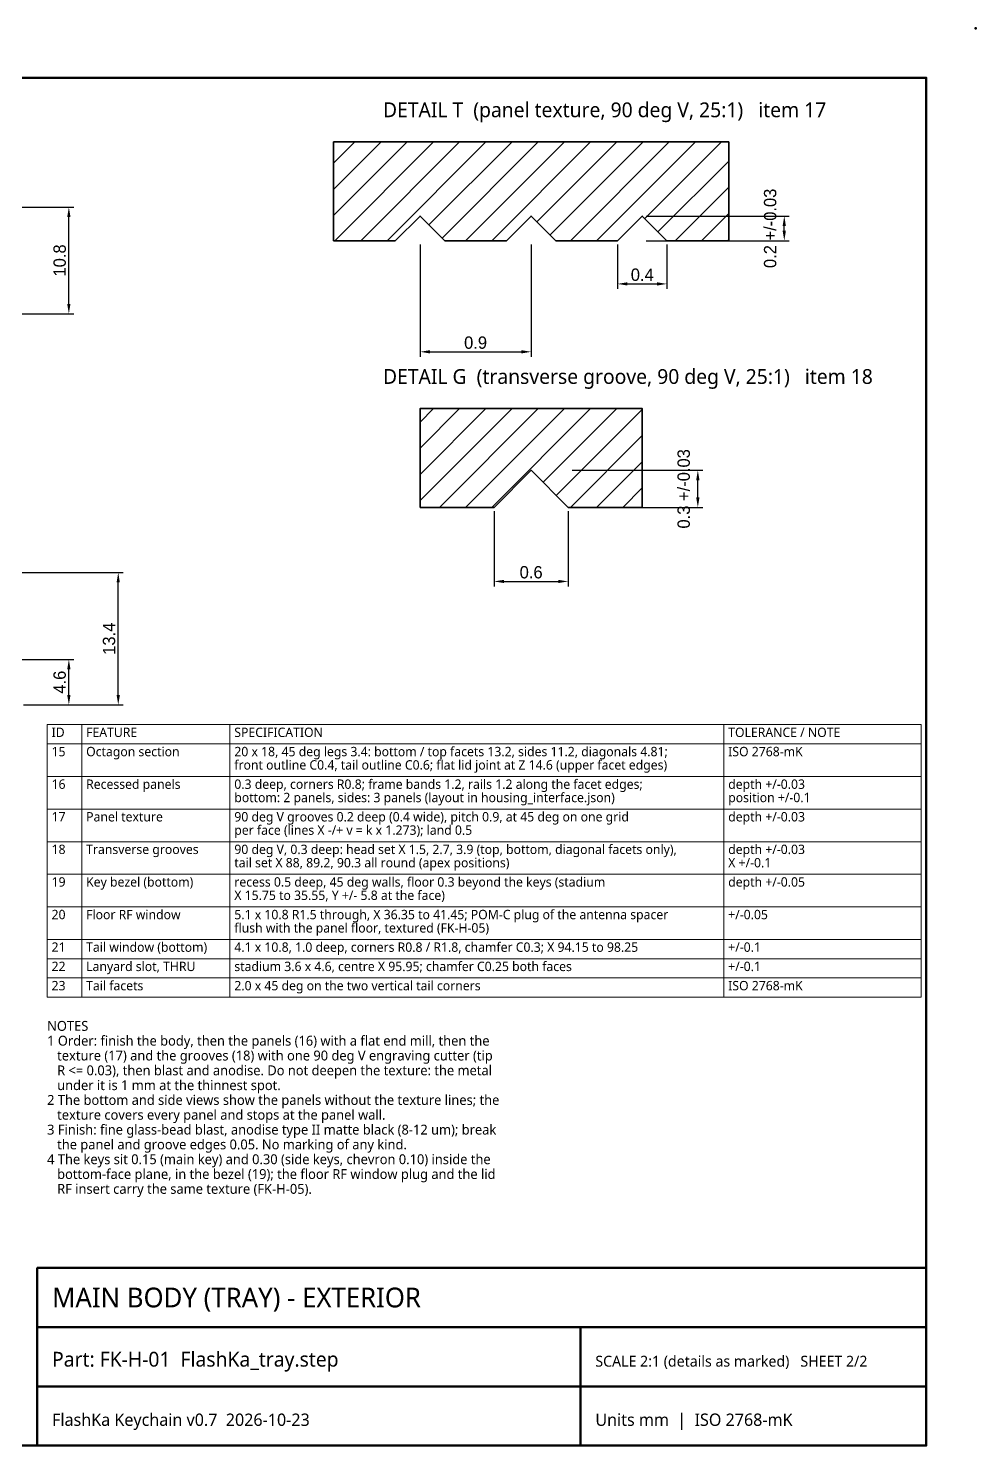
# Model space of a CAD drawing. Header units: millimetres. Extents: x 0 to 420, y 0 to 297.
# Drawn here: x 228.2 to 420, y 10 to 297 of the extents above; entities that cross this region are included whole.
import ezdxf

# ---------------------------------------------------------------- set-up
doc = ezdxf.new("R2010")
doc.units = ezdxf.units.MM
for name, color, linetype, lineweight in [('BORDER', 7, 'Continuous', 50), ('DIM', 5, 'Continuous', 13), ('HATCH', 8, 'Continuous', 9), ('TABLE', 7, 'Continuous', 18), ('TEXT', 7, 'Continuous', 18), ('VISIBLE', 7, 'Continuous', 35)]:
    doc.layers.add(name, color=color, linetype=linetype, lineweight=lineweight)
doc.styles.add('OpenSans', font='OpenSans-Regular.ttf')
doc.dimstyles.new('FK', dxfattribs={"dimtxt": 2.5, "dimasz": 2, "dimexe": 1, "dimexo": 0.8, "dimgap": 0.6, "dimtad": 1, "dimdec": 3, "dimlfac": 0.5, "dimdsep": 46, "dimcen": 2.5, "dimclrd": 5, "dimclre": 5, "dimclrt": 7, "dimazin": 3, "dimtfac": 1, "dimtmove": 0, "dimatfit": 3})
doc.dimstyles.new('FK25', dxfattribs={"dimtxt": 2.5, "dimasz": 2, "dimexe": 1, "dimexo": 0.8, "dimgap": 0.6, "dimtad": 1, "dimdec": 3, "dimlfac": 0.04, "dimdsep": 46, "dimcen": 2.5, "dimclrd": 5, "dimclre": 5, "dimclrt": 7, "dimazin": 3, "dimtfac": 1, "dimtmove": 0, "dimatfit": 3})

msp = doc.modelspace()

# ---------------------------------------------------------------- linework, layer by layer
at = {"layer": 'BORDER'}
for p, q in [((230, 34), (410, 34)), ((340, 10), (340, 34)), ((230, 22), (410, 22))]:
    msp.add_line(p, q, dxfattribs=at)
for points in [[(10, 10), (410, 10), (410, 287), (10, 287)], [(230, 10), (410, 10), (410, 46), (230, 46)]]:
    msp.add_lwpolyline(points, close=True, dxfattribs=at)
msp.add_point((420, 297), dxfattribs=at)
at = {"layer": 'HATCH'}
for p, q in [((290, 259.0781), (304.9219, 274)), ((290, 264.3814), (299.6186, 274)), ((290, 269.6847), (294.3153, 274)), ((290.2252, 254), (310.2252, 274)), ((295.5285, 254), (315.5285, 274)), ((300.8318, 254), (320.8318, 274)), ((309.3176, 257.1824), (326.1351, 274)), ((311.9692, 254.5308), (331.4384, 274)), ((316.7417, 254), (336.7417, 274)), ((322.045, 254), (342.045, 274)), ((331.1742, 257.8258), (347.3483, 274)), ((333.8258, 255.1742), (352.6516, 274)), ((337.9549, 254), (357.9549, 274)), ((343.2582, 254), (363.2582, 274)), ((353.0308, 258.4692), (368.5615, 274)), ((355.6824, 255.8176), (370, 270.1351)), ((359.1682, 254), (370, 264.8318)), ((364.4715, 254), (370, 259.5285)), ((369.7748, 254), (370, 254.2252)), ((307.5, 201.3649), (326.1351, 220)), ((307.5, 206.6682), (320.8318, 220)), ((307.5, 211.9715), (315.5285, 220)), ((307.5, 217.2748), (310.2252, 220)), ((311.4384, 200), (331.4384, 220)), ((316.7417, 200), (336.7417, 220)), ((322.045, 200), (342.045, 220)), ((332.4242, 205.0758), (347.3483, 220)), ((335.0758, 202.4242), (352.5, 219.8484)), ((337.9549, 200), (352.5, 214.5451)), ((343.2582, 200), (352.5, 209.2418)), ((348.5615, 200), (352.5, 203.9385))]:
    msp.add_line(p, q, dxfattribs=at)
at = {"layer": 'TABLE'}
for p, q in [((232, 156), (409, 156)), ((232, 156), (232, 100.8)), ((239, 156), (239, 100.8)), ((269, 156), (269, 100.8)), ((369, 156), (369, 100.8)), ((409, 156), (409, 100.8)), ((232, 152.1), (409, 152.1)), ((232, 145.5), (409, 145.5)), ((232, 138.9), (409, 138.9)), ((232, 132.3), (409, 132.3)), ((232, 125.7), (409, 125.7)), ((232, 119.1), (409, 119.1)), ((232, 112.5), (409, 112.5)), ((232, 108.6), (409, 108.6)), ((232, 104.7), (409, 104.7)), ((232, 100.8), (409, 100.8))]:
    msp.add_line(p, q, dxfattribs=at)
at = {"layer": 'VISIBLE'}
for points in [[(290, 254), (302.5, 254), (307.5, 259), (312.5, 254), (325, 254), (330, 259), (335, 254), (347.5, 254), (352.5, 259), (357.5, 254), (370, 254), (370, 274), (290, 274), (290, 254)], [(307.5, 200), (322.5, 200), (330, 207.5), (337.5, 200), (352.5, 200), (352.5, 220), (307.5, 220), (307.5, 200)]]:
    msp.add_lwpolyline(points, dxfattribs=at)

# ---------------------------------------------------------------- texts
at = {"layer": 'TEXT', "style": 'OpenSans'}
for s, height, p in [('DETAIL T  (panel texture, 90 deg V, 25:1)   item 17', 3, (300, 279)), ('DETAIL G  (transverse groove, 90 deg V, 25:1)   item 18', 3, (300, 225)), ('ID', 1.9, (232.9, 153.5)), ('FEATURE', 1.9, (239.9, 153.5)), ('SPECIFICATION', 1.9, (269.9, 153.5)), ('TOLERANCE / NOTE', 1.9, (369.9, 153.5)), ('15', 1.9, (232.9, 149.6)), ('Octagon section', 1.9, (239.9, 149.6)), ('20 x 18, 45 deg legs 3.4: bottom / top facets 13.2, sides 11.2, diagonals 4.81;', 1.9, (269.9, 149.6)), ('ISO 2768-mK', 1.9, (369.9, 149.6)), ('front outline C0.4, tail outline C0.6; flat lid joint at Z 14.6 (upper facet edges)', 1.9, (269.9, 146.9)), ('16', 1.9, (232.9, 143)), ('Recessed panels', 1.9, (239.9, 143)), ('0.3 deep, corners R0.8; frame bands 1.2, rails 1.2 along the facet edges;', 1.9, (269.9, 143)), ('depth +/-0.03', 1.9, (369.9, 143)), ('bottom: 2 panels, sides: 3 panels (layout in housing_interface.json)', 1.9, (269.9, 140.3)), ('position +/-0.1', 1.9, (369.9, 140.3)), ('17', 1.9, (232.9, 136.4)), ('Panel texture', 1.9, (239.9, 136.4)), ('90 deg V grooves 0.2 deep (0.4 wide), pitch 0.9, at 45 deg on one grid', 1.9, (269.9, 136.4)), ('depth +/-0.03', 1.9, (369.9, 136.4)), ('per face (lines X -/+ v = k x 1.273); land 0.5', 1.9, (269.9, 133.7)), ('18', 1.9, (232.9, 129.8)), ('Transverse grooves', 1.9, (239.9, 129.8)), ('90 deg V, 0.3 deep: head set X 1.5, 2.7, 3.9 (top, bottom, diagonal facets only),', 1.9, (269.9, 129.8)), ('depth +/-0.03', 1.9, (369.9, 129.8)), ('tail set X 88, 89.2, 90.3 all round (apex positions)', 1.9, (269.9, 127.1)), ('X +/-0.1', 1.9, (369.9, 127.1)), ('19', 1.9, (232.9, 123.2)), ('Key bezel (bottom)', 1.9, (239.9, 123.2)), ('recess 0.5 deep, 45 deg walls, floor 0.3 beyond the keys (stadium', 1.9, (269.9, 123.2)), ('depth +/-0.05', 1.9, (369.9, 123.2)), ('X 15.75 to 35.55, Y +/- 5.8 at the face)', 1.9, (269.9, 120.5)), ('20', 1.9, (232.9, 116.6)), ('Floor RF window', 1.9, (239.9, 116.6)), ('5.1 x 10.8 R1.5 through, X 36.35 to 41.45; POM-C plug of the antenna spacer', 1.9, (269.9, 116.6)), ('+/-0.05', 1.9, (369.9, 116.6)), ('flush with the panel floor, textured (FK-H-05)', 1.9, (269.9, 113.9)), ('Tail window (bottom)', 1.9, (239.9, 110)), ('4.1 x 10.8, 1.0 deep, corners R0.8 / R1.8, chamfer C0.3; X 94.15 to 98.25', 1.9, (269.9, 110)), ('21', 1.9, (232.9, 110)), ('+/-0.1', 1.9, (369.9, 110)), ('22', 1.9, (232.9, 106.1)), ('Lanyard slot, THRU', 1.9, (239.9, 106.1)), ('stadium 3.6 x 4.6, centre X 95.95; chamfer C0.25 both faces', 1.9, (269.9, 106.1)), ('+/-0.1', 1.9, (369.9, 106.1)), ('23', 1.9, (232.9, 102.2)), ('Tail facets', 1.9, (239.9, 102.2)), ('2.0 x 45 deg on the two vertical tail corners', 1.9, (269.9, 102.2)), ('ISO 2768-mK', 1.9, (369.9, 102.2)), ('NOTES', 2, (232, 94)), ('1 Order: finish the body, then the panels (16) with a flat end mill, then the', 2, (232, 91)), ('   texture (17) and the grooves (18) with one 90 deg V engraving cutter (tip', 2, (232, 88)), ('   R <= 0.03), then blast and anodise. Do not deepen the texture: the metal', 2, (232, 85)), ('   under it is 1 mm at the thinnest spot.', 2, (232, 82)), ('2 The bottom and side views show the panels without the texture lines; the', 2, (232, 79)), ('   texture covers every panel and stops at the panel wall.', 2, (232, 76)), ('3 Finish: fine glass-bead blast, anodise type II matte black (8-12 um); break', 2, (232, 73)), ('   the panel and groove edges 0.05. No marking of any kind.', 2, (232, 70)), ('4 The keys sit 0.15 (main key) and 0.30 (side keys, chevron 0.10) inside the', 2, (232, 67)), ('   bottom-face plane, in the bezel (19); the floor RF window plug and the lid', 2, (232, 64)), ('   RF insert carry the same texture (FK-H-05).', 2, (232, 61)), ('MAIN BODY (TRAY) - EXTERIOR', 4, (233, 38)), ('Part: FK-H-01  FlashKa_tray.step', 3, (233, 26)), ('SCALE 2:1 (details as marked)   SHEET 2/2', 2.2, (343, 26)), ('FlashKa Keychain v0.7  2026-10-23', 2.5, (233, 14)), ('Units mm  |  ISO 2768-mK', 2.5, (343, 14))]:
    msp.add_text(s, height=height, dxfattribs=at).set_placement(p)

# ---------------------------------------------------------------- dimensions: what is measured, and where the dimension line sits
at = {"layer": 'DIM'}
for base, p1, p2 in [((381.25, 254), (352.5, 254), (352.5, 259)), ((363.75, 200), (337.5, 200), (337.5, 207.5))]:
    msp.add_linear_dim(base=base, p1=p1, p2=p2, angle=90, text='<> +/-0.03', dimstyle='FK25', dxfattribs=at).render()
for base, p1, p2 in [((236.4, 239.2), (219.9, 239.2), (219.9, 260.8)), ((246.4, 160), (226.4, 160), (200.3, 186.8)), ((236.4, 160), (226.4, 160), (200.3, 169.2))]:
    msp.add_linear_dim(base=base, p1=p1, p2=p2, angle=90, dimstyle='FK', dxfattribs=at).render()
for base, p1, p2 in [((307.5, 231.5), (307.5, 254), (330, 254)), ((347.5, 245.25), (347.5, 254), (357.5, 254)), ((322.5, 185), (322.5, 200), (337.5, 200))]:
    msp.add_linear_dim(base=base, p1=p1, p2=p2, dimstyle='FK25', dxfattribs=at).render()

doc.saveas('drawing.dxf')
